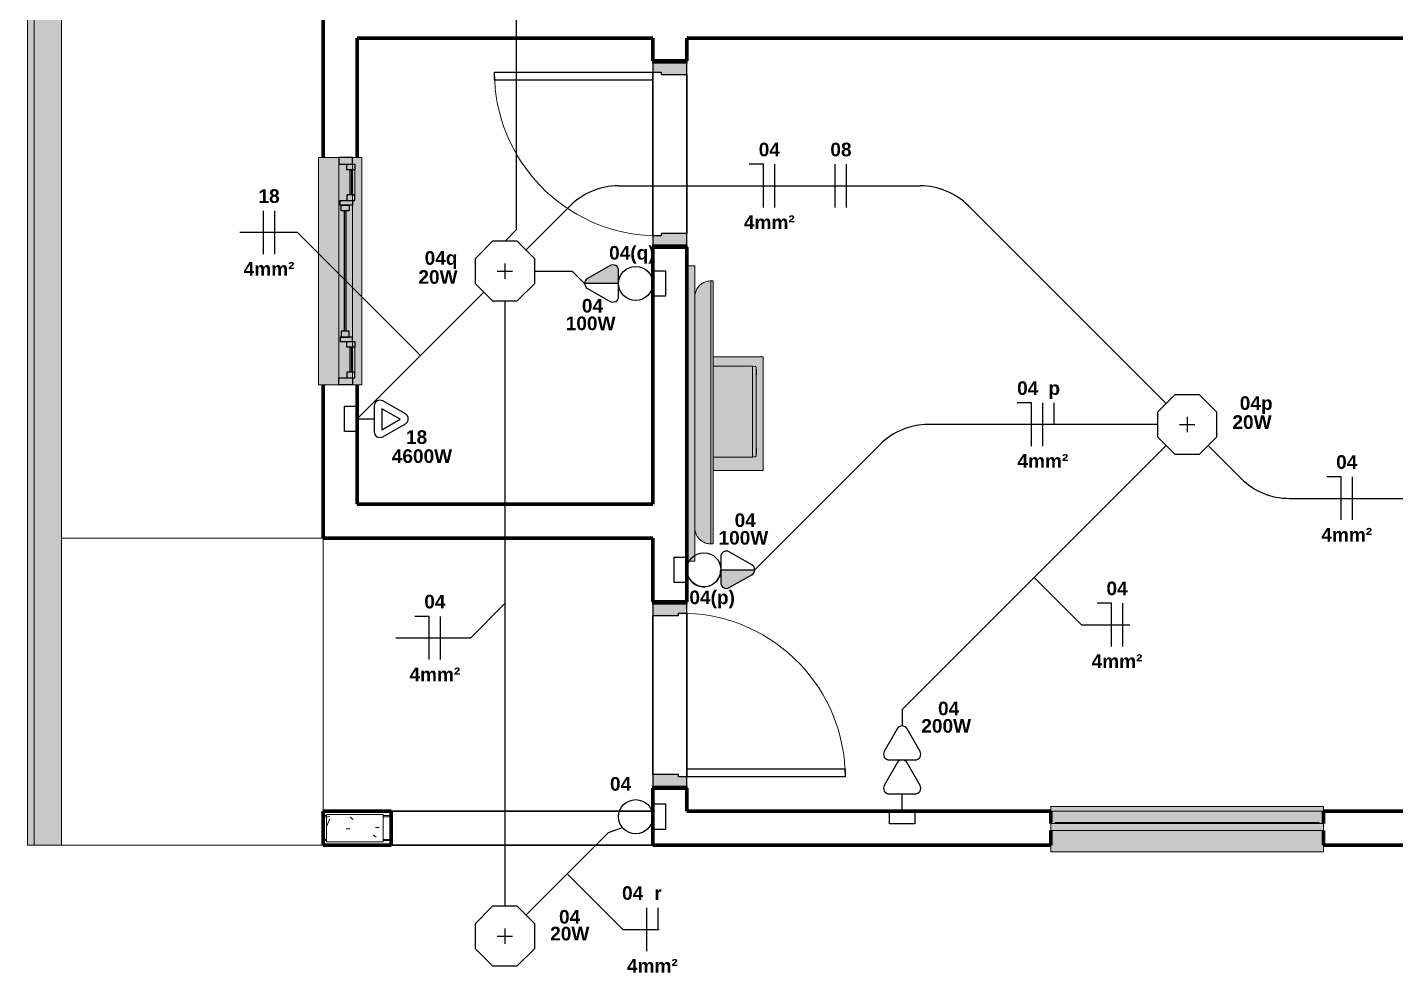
# Model space of a CAD drawing. Extents: x 1450 to 1868, y 82 to 351.
# Drawn here: x 1630.11 to 1636.12, y 184.77 to 188.93 of the extents above; entities that cross this region are included whole.
import ezdxf
from ezdxf.enums import TextEntityAlignment as Align

# ---------------------------------------------------------------- set-up
doc = ezdxf.new("R2010")
doc.units = 0
doc.header["$LTSCALE"] = 0.5
doc.linetypes.add('ELETRODUTO_TETO', pattern=[1000, 1000, 0])
doc.layers.get('0').update_dxf_attribs({"linetype": 'CONTINUOUS'})
for name, color, linetype, lineweight in [('A-DOOR', 31, 'CONTINUOUS', 25), ('A-DOOR-FRAM', 31, 'CONTINUOUS', 9), ('A-FLOR', 192, 'CONTINUOUS', 9), ('A-GLAZ', 151, 'CONTINUOUS', 9), ('A-GLAZ-SILL', 1, 'CONTINUOUS', 9), ('A-WALL', 113, 'CONTINUOUS', 30), ('I-FURN', 30, 'CONTINUOUS', 9), ('S-BEAM', 12, 'CONTINUOUS', 9), ('S-COLS', 52, 'CONTINUOUS', 9)]:
    doc.layers.add(name, color=color, linetype=linetype, lineweight=lineweight)
for name, color, linetype in [('CHUVEIRO ELÉTRICO', 10, 'CONTINUOUS'), ('ELETRODUTO', 7, 'CONTINUOUS'), ('ELETRODUTO_TETO', 2, 'CONTINUOUS'), ('FIACAO', 7, 'CONTINUOUS'), ('Iluminação', 7, 'CONTINUOUS'), ('INDICACAO_BIT_FIACAO', 7, 'CONTINUOUS'), ('INDICACAO_CIRCUITO', 2, 'CONTINUOUS'), ('INDICACAO_INTERRUPTOR_FIA', 2, 'CONTINUOUS'), ('INDICACAO_POTENCIA', 1, 'CONTINUOUS'), ('INTERRUPTORES', 1, 'CONTINUOUS'), ('LINHA_DE_CHAMADA', 7, 'CONTINUOUS'), ('LUMINÁRIAS', 3, 'CONTINUOUS'), ('TOMADAS ABNT', 10, 'CONTINUOUS')]:
    doc.layers.add(name, color=color, linetype=linetype)
doc.styles.add('Arial', font='arialbd.ttf', dxfattribs={"height": 100})

# ---------------------------------------------------------------- blocks, each defined once
blk = doc.blocks.new('*U699', base_point=(576.818, 148.746))
blk.add_line((576.818, 148.556), (576.818, 148.936))
blk = doc.blocks.new('*U700', base_point=(665.55, 144.199))
blk.add_line((665.55, 144.199), (665.55, 144.389))
blk = doc.blocks.new('*U933', base_point=(-30050.08, 33839.29))
at = {"xscale": 50.00000000000001, "yscale": 50.00000000000001, "zscale": 50.00000000000001}
for name, p in [('*U699', (-30052.58, 33839.29)), ('*U700', (-30047.58, 33839.29))]:
    blk.add_blockref(name, p, dxfattribs=at)
blk = doc.blocks.new('*U698', base_point=(608.67, 153.293))
for p, q in [((608.67, 153.483), (608.544, 153.483)), ((608.67, 153.103), (608.67, 153.483))]:
    blk.add_line(p, q)
blk = doc.blocks.new('*U892', base_point=(-29844.75, 33969.62))
at = {"xscale": 50, "yscale": 50, "zscale": 50}
for name, p in [('*U698', (-29847.25, 33969.62)), ('*U699', (-29842.25, 33969.62))]:
    blk.add_blockref(name, p, dxfattribs=at)
blk = doc.blocks.new('*U885', base_point=(-29847.99, 34029.84))
at = {"xscale": 50, "yscale": 50, "zscale": 50}
for name, p in [('*U698', (-29852.99, 34029.84)), ('*U699', (-29847.99, 34029.84)), ('*U700', (-29842.99, 34029.84))]:
    blk.add_blockref(name, p, dxfattribs=at)
blk = doc.blocks.new('*U877', base_point=(-29697.74, 33997.35))
at = {"xscale": 50, "yscale": 50, "zscale": 50, "rotation": 359.9999999999884}
for name, p in [('*U698', (-29700.24, 33997.35)), ('*U699', (-29695.24, 33997.35))]:
    blk.add_blockref(name, p, dxfattribs=at)
blk = doc.blocks.new('*U871', base_point=(-29936.78, 34134.81))
at = {"xscale": 50, "yscale": 50, "zscale": 50}
for p in [(-29939.28, 34134.81), (-29934.28, 34134.81)]:
    blk.add_blockref('*U699', p, dxfattribs=at)
blk = doc.blocks.new('*U870', base_point=(-29968.28, 34134.81))
at = {"xscale": 50, "yscale": 50, "zscale": 50}
for name, p in [('*U698', (-29970.78, 34134.81)), ('*U699', (-29965.78, 34134.81))]:
    blk.add_blockref(name, p, dxfattribs=at)
blk = doc.blocks.new('*U864', base_point=(-30084.53, 33961.09))
at = {"xscale": 50, "yscale": 50, "zscale": 50}
for name, p in [('*U698', (-30087.03, 33961.09)), ('*U699', (-30082.03, 33961.09))]:
    blk.add_blockref(name, p, dxfattribs=at)
blk = doc.blocks.new('*U863', base_point=(-30114.59, 34067.28))
at = {"xscale": 49.99999999999999, "yscale": 49.99999999999999, "zscale": 49.99999999999999}
for p in [(-30117.09, 34067.28), (-30112.09, 34067.28)]:
    blk.add_blockref('*U699', p, dxfattribs=at)
blk = doc.blocks.new('*U832', base_point=(-30004.5, 33965.31))
at = {"linetype": 'ByBlock'}
blk.add_arc((-29997.08, 33965.96), 7.45, 185, 0, dxfattribs=at)
blk = doc.blocks.new('*U831', base_point=(-30062.15, 33903.62))
blk.add_lwpolyline([(-30062.15, 33909.22), (-30062.15, 33898.01), (-30067.75, 33898.01), (-30067.75, 33909.22)], close=True)
blk.add_circle((-30054.65, 33903.62), 7.5)
blk = doc.blocks.new('*U830', base_point=(-30034.53, 34091.89))
at = {"linetype": 'ByBlock'}
blk.add_arc((-30027.03, 34091.89), 7.5, 359.9999999995152, 0, dxfattribs=at)
blk = doc.blocks.new('*U829', base_point=(-30106.84, 33994.23))
blk.add_lwpolyline([(-30106.84, 33999.83), (-30106.84, 33988.62), (-30112.44, 33988.62), (-30112.44, 33999.83)], close=True)
blk.add_circle((-30099.34, 33994.23), 7.5)
blk = doc.blocks.new('*U811', base_point=(-29797.62, 34029.84))
at = {"linetype": 'ByBlock'}
blk.add_lwpolyline([(-29797.62, 34029.84), (-29898.37, 34029.84, 0.198912), (-29919.58, 34021.05), (-29974.67, 33965.96)], format="xyb", dxfattribs=at)
blk = doc.blocks.new('*U810', base_point=(-30071.44, 34097.34))
at = {"linetype": 'ByBlock'}
blk.add_lwpolyline([(-30071.44, 34097.34), (-30054.94, 34097.34), (-30049.49, 34091.89)], dxfattribs=at)
blk = doc.blocks.new('*U762', base_point=(-33475.09, 35665.19))
blk.add_hatch(color=256).paths.add_polyline_path([(-33461.38, 35663.02, 0.269143), (-33460.13, 35665.19), (-33475.09, 35665.19), (-33475.09, 35659.5, 0.575867), (-33471.35, 35657.33)])
for p, q in [((-33461.38, 35667.36), (-33471.35, 35673.06)), ((-33475.09, 35670.89), (-33475.09, 35665.19)), ((-33475.09, 35665.19), (-33475.09, 35659.5)), ((-33475.09, 35665.19), (-33460.13, 35665.19)), ((-33471.35, 35657.33), (-33461.38, 35663.02))]:
    blk.add_line(p, q)
for centre, start, end in [((-33472.59, 35670.89), 60.25512, 180), ((-33462.63, 35665.19), 299.74488, 60.25512), ((-33472.59, 35659.5), 180, 299.74488)]:
    blk.add_arc(centre, 2.5, start, end)
blk = doc.blocks.new('*U533', base_point=(-29775.27, 34020.58))
at = {"linetype": 'ByBlock'}
blk.add_lwpolyline([(-29775.27, 34020.58), (-29760.83, 34006.13, 0.198912), (-29739.61, 33997.35), (-29631.87, 33997.35)], format="xyb", dxfattribs=at)
blk = doc.blocks.new('*U532', base_point=(-29793.79, 34020.58))
at = {"linetype": 'ByBlock'}
blk.add_lwpolyline([(-29793.79, 34020.58), (-29909.86, 33904.51), (-29909.86, 33897.26)], dxfattribs=at)
blk = doc.blocks.new('*U531', base_point=(-30075.27, 34106.59))
at = {"linetype": 'ByBlock'}
blk.add_lwpolyline([(-30075.27, 34106.59), (-30055.85, 34126.02, -0.198912), (-30034.63, 34134.81), (-29901.92, 34134.81, -0.198912), (-29880.71, 34126.02), (-29793.79, 34039.09)], format="xyb", dxfattribs=at)
blk = doc.blocks.new('*U530', base_point=(-30075.27, 33814.09))
at = {"linetype": 'ByBlock'}
blk.add_lwpolyline([(-30075.27, 33814.09), (-30039.03, 33850.33), (-30032.81, 33852.57)], dxfattribs=at)
blk = doc.blocks.new('*U529', base_point=(-30084.53, 34084.25))
at = {"linetype": 'ByBlock'}
blk.add_lwpolyline([(-30084.53, 34084.25), (-30084.53, 33817.93)], dxfattribs=at)
blk = doc.blocks.new('*U528', base_point=(-30093.79, 34088.08))
at = {"linetype": 'ByBlock'}
blk.add_lwpolyline([(-30093.79, 34088.08), (-30149.53, 34032.34)], dxfattribs=at)
blk = doc.blocks.new('*U518', base_point=(-30079.53, 34336.75))
at = {"linetype": 'ByBlock'}
blk.add_lwpolyline([(-30079.53, 34336.75), (-30079.53, 34115.43), (-30084.27, 34110.69), (-30084.27, 34110.43)], dxfattribs=at)
blk = doc.blocks.new('*U510', base_point=(-28939.66, 33418.41))
at = {"layer": 'LUMINÁRIAS'}
blk.add_lwpolyline([(-28952.75, 33423.83), (-28952.75, 33412.99), (-28945.08, 33405.32), (-28934.24, 33405.32), (-28926.57, 33412.99), (-28926.57, 33423.83), (-28934.24, 33431.5), (-28945.08, 33431.5)], close=True, dxfattribs=at)
for points in [[(-28943.03, 33418.41), (-28936.3, 33418.41)], [(-28939.66, 33421.78), (-28939.66, 33415.05)]]:
    blk.add_lwpolyline(points, dxfattribs=at)
blk = doc.blocks.new('*U509', base_point=(-28737.87, 33586.16))
at = {"layer": 'LUMINÁRIAS'}
blk.add_lwpolyline([(-28750.96, 33591.58), (-28750.96, 33580.74), (-28743.3, 33573.07), (-28732.45, 33573.07), (-28724.79, 33580.74), (-28724.79, 33591.58), (-28732.45, 33599.25), (-28743.3, 33599.25)], close=True, dxfattribs=at)
for points in [[(-28741.24, 33586.16), (-28734.51, 33586.16)], [(-28737.87, 33589.52), (-28737.87, 33582.79)]]:
    blk.add_lwpolyline(points, dxfattribs=at)
blk = doc.blocks.new('*U508', base_point=(-29050.58, 33654.13))
at = {"layer": 'LUMINÁRIAS'}
blk.add_lwpolyline([(-29063.67, 33659.55), (-29063.67, 33648.71), (-29056, 33641.04), (-29045.16, 33641.04), (-29037.49, 33648.71), (-29037.49, 33659.55), (-29045.16, 33667.22), (-29056, 33667.22)], close=True, dxfattribs=at)
for points in [[(-29050.58, 33657.49), (-29050.58, 33650.77)], [(-29053.94, 33654.13), (-29047.22, 33654.13)]]:
    blk.add_lwpolyline(points, dxfattribs=at)
blk = doc.blocks.new('*U154', base_point=(-46580.36, 18832.16))
for p, q in [((-46582.53, 18853.36), (-46588.22, 18843.4)), ((-46580.19, 18851.11), (-46584.81, 18843.02)), ((-46575.56, 18843.02), (-46580.19, 18851.11)), ((-46572.5, 18843.4), (-46578.19, 18853.36)), ((-46586.05, 18839.66), (-46580.36, 18839.66)), ((-46584.81, 18843.02), (-46575.56, 18843.02)), ((-46580.36, 18839.66), (-46574.67, 18839.66)), ((-46580.36, 18832.16), (-46580.36, 18839.66))]:
    blk.add_line(p, q)
blk.add_lwpolyline([(-46585.96, 18832.16), (-46574.76, 18832.16), (-46574.76, 18826.56), (-46585.96, 18826.56)], close=True)
for centre, start, end in [((-46580.36, 18852.12), 29.74488, 150.25512), ((-46586.05, 18842.16), 150.25512, 270), ((-46574.67, 18842.16), 270, 29.74488)]:
    blk.add_arc(centre, 2.5, start, end)
blk = doc.blocks.new('*U397', base_point=(-28269.01, 34773.58))
for p, q in [((-28261.51, 34779.28), (-28261.51, 34773.58)), ((-28247.8, 34775.75), (-28257.76, 34781.45)), ((-28246.54, 34779.28), (-28246.54, 34773.58)), ((-28232.84, 34775.75), (-28242.8, 34781.45)), ((-28269.01, 34773.58), (-28261.51, 34773.58)), ((-28261.51, 34773.58), (-28261.51, 34767.89)), ((-28257.76, 34765.72), (-28247.8, 34771.41)), ((-28246.54, 34773.58), (-28246.54, 34767.89)), ((-28242.8, 34765.72), (-28232.84, 34771.41))]:
    blk.add_line(p, q)
blk.add_lwpolyline([(-28269.01, 34779.19), (-28269.01, 34767.98), (-28274.61, 34767.98), (-28274.61, 34779.19)], close=True)
for centre, start, end in [((-28259.01, 34779.28), 60.25512, 180), ((-28244.04, 34779.28), 60.25512, 180), ((-28249.04, 34773.58), 299.74488, 60.25512), ((-28234.08, 34773.58), 299.74488, 60.25512), ((-28259.01, 34767.89), 180, 299.74488), ((-28244.04, 34767.89), 180, 299.74488)]:
    blk.add_arc(centre, 2.5, start, end)
blk = doc.blocks.new('*U387', base_point=(-27993.68, 34619.62))
blk.add_lwpolyline([(-27993.68, 34625.22), (-27993.68, 34614.01), (-27999.29, 34614.01), (-27999.29, 34625.22)], close=True)
blk.add_circle((-27986.18, 34619.62), 7.5)
blk = doc.blocks.new('Estante para sala com TV pronta - Estante para sala com TV pronta-2755573-Planta Baixa')
at = {"layer": 'I-FURN'}
for points in [[(750, 275), (-550, 275), (-550, 245), (750, 245)], [(613.6, 245), (-406.2, 244.6), (-421.7, 242.6), (-439, 235.3), (-453.1, 224.5), (-464.2, 210), (-471.2, 193.1), (-473.6, 175), (683.6, 175), (681.2, 193.1), (674.2, 210), (663.1, 224.5), (648.6, 235.6), (631.7, 242.6)], [(683.6, 175), (-473.6, 175), (-473.6, 164.5), (683.6, 164.5), (683.6, 173.3)], [(350, 164.5), (308.3, 164.5), (307.8, -23.5), (306.4, -24.7), (305.7, -24.6), (305, -23.3), (304.5, -25), (291.4, -25.5), (291, -25.9), (270.1, -25.9), (269.7, -25), (-53.4, -25.5), (-53.8, -25.9), (-74.8, -25.8), (-75.2, -25), (-88.4, -24.6), (-88.9, -24.3), (-89.7, -24.7), (-91, -23.6), (-91.2, -22.9), (-91.7, -8.7), (-91.7, 164.5), (-150, 164.5), (-150, -55.5), (350, -55.5), (350, 154.2)], [(-88.4, 164.5), (-91.7, 164.5), (-91.2, -9), (-88.4, -9), (-88.4, 159.6)], [(305, 164.5), (-88.4, 164.5), (-88.4, -9), (305, -9), (305, 158.1)], [(308.3, 164.5), (305, 164.5), (305.6, -9), (308.3, -9), (308.3, 157.8)], [(-88.4, -11.9), (-91.6, -11.9), (-91.2, -22.9), (-90.6, -24.1), (-89.2, -24.9), (-88.4, -23.3), (-88.4, -11.9)], [(-88.4, -9), (-91.2, -9), (-90.7, -11.9), (-88.4, -11.9), (-88.4, -9.1)], [(305, -9), (-88.4, -9), (-87.8, -11.9), (305, -11.9)], [(305, -11.9), (-88.4, -11.9), (-88.4, -25), (305, -24.6), (305, -15.3)], [(-74.1, -25), (-74.8, -25.1), (-74.3, -25.9), (-74.1, -25.8), (-74.1, -25.1)], [(-54.1, -25), (-74.1, -25), (-74.1, -25.9), (-54.1, -25.9)], [(-53.4, -25), (-54.1, -25), (-53.6, -25.9), (-53.4, -25.5), (-53.4, -25.1)], [(270.8, -25), (270.1, -25), (270.5, -25.9), (270.8, -25.9)], [(290.7, -25), (270.8, -25), (270.8, -25.9), (290.7, -25.9)], [(291.4, -25), (290.7, -25), (291.2, -25.9), (291.4, -25.9)], [(307.9, -9), (305, -9), (305.6, -11.9), (307.9, -11.9), (307.9, -9.7)], [(308.2, -11.9), (305, -11.9), (305.2, -23.5), (306.4, -24.7), (307.8, -23.5), (307.9, -23.4), (308.2, -11.9)]]:
    blk.add_hatch(color=256, dxfattribs=at).paths.add_polyline_path(points, flags=0)
for p, q in [((-550, 275), (750, 275)), ((-550, 275), (-550, 245)), ((750, 245), (-550, 245)), ((750, 245), (750, 275)), ((-473.6, 175), (683.6, 175)), ((-473.6, 175), (-473.6, 164.5)), ((683.6, 175), (-473.6, 175)), ((683.6, 164.5), (-473.6, 164.5)), ((-150, 164.5), (-150, -55.5)), ((-91.7, 164.5), (-91.7, -9)), ((308.3, -9), (308.3, 164.5)), ((350, -55.5), (350, 164.5)), ((683.6, 164.5), (683.6, 175)), ((-150, -55.5), (350, -55.5)), ((-91.7, -9), (-91.7, -11.9)), ((-91.7, -9), (-88.4, -9)), ((-88.4, -9), (-91.7, -9)), ((-88.4, -9), (305, -9)), ((305, -9), (-88.4, -9)), ((-88.4, -25), (305, -25)), ((-75.1, -25), (-75.1, -25.9)), ((-74.1, -25.9), (-75.1, -25.9)), ((-75.1, -25.9), (-74.8, -25.9)), ((-54.1, -25.9), (-74.1, -25.9)), ((-53.1, -25.9), (-54.1, -25.9)), ((-53.4, -25.9), (-53.1, -25.9)), ((-53.1, -25.9), (-53.1, -25)), ((269.8, -25), (269.8, -25.9)), ((270.8, -25.9), (269.8, -25.9)), ((269.8, -25.9), (270.1, -25.9)), ((290.7, -25.9), (270.8, -25.9)), ((291.7, -25.9), (290.7, -25.9)), ((291.4, -25.9), (291.7, -25.9)), ((291.7, -25.9), (291.7, -25)), ((305, -9), (308.3, -9)), ((308.3, -9), (305, -9)), ((308.3, -11.9), (308.3, -9))]:
    blk.add_line(p, q, dxfattribs=at)
at = {"layer": 'I-FURN', "flags": 128}
for points in [[(-91.3, -23.2), (-91.4, -23.1), (-91.4, -22.9), (-91.5, -22.8), (-91.5, -22.7), (-91.6, -22.6), (-91.6, -22.4), (-91.6, -22.3), (-91.6, -22.2), (-91.7, -22), (-91.7, -21.9), (-91.7, -21.8), (-91.7, -21.7)], [(-88.5, -25), (-88.6, -25), (-88.8, -25), (-88.9, -25), (-89, -25)], [(305.7, -25), (305.6, -25), (305.5, -25), (305.3, -25), (305.2, -25), (305.1, -25)], [(308.3, -21.7), (308.3, -21.9), (308.3, -22), (308.3, -22.1), (308.3, -22.3), (308.3, -22.4), (308.2, -22.5), (308.2, -22.6), (308.2, -22.8), (308.1, -22.9), (308.1, -23), (308, -23.1), (308, -23.3)]]:
    blk.add_lwpolyline(points, dxfattribs=at)
at = {"layer": 'I-FURN'}
for points in [[(-403.6, 245), (-406.7, 245), (-412.8, 244.6), (-421.7, 242.8), (-430.4, 239.8), (-437.3, 236.4), (-442.5, 233.2), (-447.5, 229.6), (-452.1, 225.6), (-456.2, 221.1), (-460.1, 216.4), (-464.4, 210.1), (-468.4, 201.8), (-472.4, 190.2), (-473.5, 181.1), (-473.6, 175)], [(613.6, 245), (616.6, 245), (622.7, 244.6), (631.7, 242.8), (640.4, 239.8), (647.3, 236.4), (652.5, 233.2), (657.5, 229.6), (662.1, 225.6), (666.2, 221.1), (670.1, 216.4), (674.4, 210.1), (678.4, 201.8), (682.4, 190.2), (683.6, 181.1), (683.6, 175)]]:
    blk.add_open_spline(points, degree=3, knots=[0, 0, 0, 0, 0.083333, 0.166667, 0.25, 0.333333, 0.375, 0.416667, 0.5, 0.541667, 0.583333, 0.666667, 0.75, 0.833333, 1, 1, 1, 1], dxfattribs=at)
blk = doc.blocks.new('Janela Basculante 02 - Janela Basculante 100x60cm-3075190-Planta Baixa')
at = {"layer": 'A-GLAZ'}
for points in [[(-310, 55), (-310, 65), (-470, 65), (-470, 55), (-449.5, 55)], [(470, 55), (470, 65), (310, 65), (310, 55)], [(500, -5), (500, 55), (-500, 55), (-500, -5), (453.5, -5)]]:
    blk.add_hatch(color=256, dxfattribs=at).paths.add_polyline_path(points, flags=0)
at = {"layer": 'A-GLAZ-SILL'}
h = blk.add_hatch(color=256, dxfattribs=at)
h.paths.add_polyline_path([(500, -95), (500, -5), (-500, -5), (-500, -95), (75.6, -95)], flags=0)
h.paths.add_polyline_path([(500, 55), (500, 95), (-500, 95), (-500, 55), (-470, 55), (-470, 65), (-310, 65), (-310, 55), (310, 55), (310, 65), (470, 65), (470, 55), (472.6, 55)], flags=0)
at = {"layer": 'A-GLAZ', "lineweight": 25}
for p, q in [((-470, 30), (-470, 65)), ((-470, 65), (-445, 65)), ((-445, 65), (-445, 30)), ((-310, 65), (-335, 65)), ((-335, 65), (-335, 30)), ((-310, 30), (-310, 65)), ((310, 30), (310, 65)), ((310, 65), (335, 65)), ((335, 65), (335, 30)), ((470, 65), (445, 65)), ((445, 65), (445, 30)), ((470, 30), (470, 65)), ((-500, 55), (-500, -5)), ((-470, 55), (-500, 55)), ((-470, -5), (-470, 55)), ((-445, 30), (-470, 30)), ((-445, 44), (-445, 51)), ((-445, 51), (-335, 51)), ((-335, 44), (-445, 44)), ((-335, 51), (-335, 44)), ((-335, 30), (-310, 30)), ((-310, 0), (-310, 55)), ((-310, 55), (-290, 55)), ((-290, 55), (-290, 0)), ((-290, 5), (-290, 40)), ((-290, 40), (-265, 40)), ((-265, 5), (-290, 5)), ((-265, 40), (-265, 5)), ((-265, 19), (-265, 26)), ((-265, 26), (265, 26)), ((265, 19), (-265, 19)), ((290, 40), (265, 40)), ((265, 40), (265, 5)), ((265, 26), (265, 19)), ((265, 5), (290, 5)), ((290, 55), (290, 0)), ((310, 55), (290, 55)), ((290, 5), (290, 40)), ((310, 0), (310, 55)), ((335, 30), (310, 30)), ((335, 44), (335, 51)), ((335, 51), (445, 51)), ((445, 44), (335, 44)), ((445, 51), (445, 44)), ((445, 30), (470, 30)), ((470, -5), (470, 55)), ((470, 55), (500, 55)), ((500, 55), (500, -5)), ((-500, -5), (-470, -5)), ((-290, 0), (-310, 0)), ((290, 0), (310, 0)), ((500, -5), (470, -5))]:
    blk.add_line(p, q, dxfattribs=at)
at = {"layer": 'A-GLAZ'}
for p, q in [((-470, 55), (-470, 65)), ((-470, 65), (-310, 65)), ((-310, 65), (-310, 55)), ((310, 65), (470, 65)), ((310, 55), (310, 65)), ((470, 65), (470, 55)), ((-500, -5), (-500, 55)), ((-500, 55), (500, 55)), ((500, 55), (500, -5)), ((500, -5), (-500, -5))]:
    blk.add_line(p, q, dxfattribs=at)
at = {"layer": 'A-GLAZ-SILL'}
for p, q in [((500, 95), (-500, 95)), ((-500, 95), (-500, 55)), ((500, 55), (500, 95)), ((-500, -5), (-500, -95)), ((500, -95), (500, -5)), ((-500, -95), (500, -95))]:
    blk.add_line(p, q, dxfattribs=at)
blk = doc.blocks.new('Meio-Fio - Meio-Fio-3070643-Planta Baixa')
at = {"layer": 'S-BEAM'}
h = blk.add_hatch(dxfattribs=at)
h.set_pattern_fill('FP_11', color=256, style=0, pattern_type=2)
h.set_pattern_definition([(85, (-17580.09, 13258.38), (-65.7933, 413.70855), [16.764, -288.036, 16.764, -1913.636]), (85, (-17580.09, 13258.38), (-65.7933, 413.70855), [-321.564, -288.036, 16.764, -592.836, -1016]), (85, (-17580.09, 13258.38), (-65.7933, 413.70855), [-1219.2, 16.764, -288.036, 16.764, -694.436]), (85, (-17580.09, 13258.38), (-65.7933, 413.70855), [-1540.764, -186.436, 16.764, -491.236]), (205, (-17617.42, 13414.62), (-325.38547, -263.83293), [16.764, -288.036, 16.764, -1913.636]), (205, (-17617.42, 13414.62), (-325.38547, -263.83293), [-321.564, -288.036, 16.764, -592.836, -1016]), (205, (-17617.42, 13414.62), (-325.38547, -263.83293), [-1219.2, 16.764, -288.036, 16.764, -694.436]), (205, (-17617.42, 13414.62), (-325.38547, -263.83293), [-1540.764, -186.436, 16.764, -491.236]), (325, (-17815.42, 13482.94), (391.17876, -149.8756), [16.764, -288.036, 16.764, -1913.636]), (325, (-17815.42, 13482.94), (391.17876, -149.8756), [-321.564, -288.036, 16.764, -592.836, -1016]), (325, (-17815.42, 13482.94), (391.17876, -149.8756), [-1219.2, 16.764, -288.036, 16.764, -694.436]), (325, (-17815.42, 13482.94), (391.17876, -149.8756), [-1540.764, -186.436, 16.764, -491.236])])
h.paths.add_polyline_path([(6130, 30), (6130, 150), (-6130, 150), (-6130, 30), (4518.8, 30)], flags=0)
h = blk.add_hatch(dxfattribs=at)
h.set_pattern_fill('FP_12', color=256, style=0, pattern_type=2)
h.set_pattern_definition([(33.915, (-17580.094, 808.14), (42.32873, 101.07995), [6.855, -117.775, 6.855, -782.466]), (33.915, (-17580.094, 808.14), (42.32873, 101.07995), [-131.484, -117.775, 6.855, -242.405, -415.432]), (33.915, (-17580.094, 808.14), (42.32873, 101.07995), [-498.518, 6.855, -117.775, 6.855, -283.948]), (33.915, (-17580.094, 808.14), (42.32873, 101.07995), [-630.002, -76.232, 6.855, -200.861]), (182.49, (-17576.167, 847.09), (-382.092265, -41.650331), [16.516, -283.783, -1901.899]), (182.49, (-17576.167, 847.09), (-382.092265, -41.650331), [-300.3, 16.516, -283.783, -1601.599]), (182.49, (-17576.167, 847.09), (-382.092265, -41.650331), [-600.6, 16.516, -584.083, -1000.999]), (182.49, (-17576.167, 847.09), (-382.092265, -41.650331), [-1201.199, 16.516, -283.783, -700.7]), (182.49, (-17576.167, 847.09), (-382.092265, -41.650331), [-1501.499, 16.516, -183.683, -500.5]), (182.49, (-17576.167, 847.09), (-382.092265, -41.650331), [-1701.699, 16.516, -483.983]), (343.967, (-17750.073, 875.403), (339.76319, -59.43227), [11.25, -193.297, -1295.463]), (343.967, (-17750.073, 875.403), (339.76319, -59.43227), [-204.547, 11.25, -193.297, -1090.916]), (343.967, (-17750.073, 875.403), (339.76319, -59.43227), [-409.093, 11.25, -397.843, -681.822]), (343.967, (-17750.073, 875.403), (339.76319, -59.43227), [-818.187, 11.25, -193.297, -477.276]), (343.967, (-17750.073, 875.403), (339.76319, -59.43227), [-1022.734, 11.25, -125.114, -340.911]), (343.967, (-17750.073, 875.403), (339.76319, -59.43227), [-1159.098, 11.25, -329.661])])
h.paths.add_polyline_path([(6130, 0), (6130, 30), (-6130, 30), (-6130, 0), (6127.4, 0)], flags=0)
for p, q in [((6130, 150), (-6130, 150)), ((6130, 150), (6130, 30)), ((-6130, 30), (6130, 30)), ((6130, 30), (6130, 0)), ((-6130, 0), (6130, 0))]:
    blk.add_line(p, q, dxfattribs=at)
blk = doc.blocks.new('Porta Simples de Abrir - 70x210cm - Marco de Madeira-3450791-Planta Baixa')
at = {"layer": 'A-DOOR-FRAM', "lineweight": 25}
h = blk.add_hatch(color=256, dxfattribs=at)
h.paths.add_polyline_path([(-400, -75), (-350, -75), (-350, 38), (-360, 38), (-360, 75), (-400, 75), (-400, -55.9)], flags=0)
h.paths.add_polyline_path([(350, -75), (400, -75), (400, 75), (360, 75), (359.9, 38), (350, 38), (350, -49.8)], flags=0)
at = {"layer": 'A-DOOR'}
for p, q in [((325, 75), (325, 771)), ((325, 771), (360, 771)), ((360, 771), (360, 75)), ((360, 75), (-360, 75)), ((360, 75), (325, 75)), ((-350, -75), (350, -75))]:
    blk.add_line(p, q, dxfattribs=at)
at = {"layer": 'A-DOOR', "lineweight": 9}
blk.add_arc((360, 50.9), 720.1, 90, 178.07863, dxfattribs=at)
at = {"layer": 'A-DOOR-FRAM', "lineweight": 25}
for p, q in [((-360, 75), (-400, 75)), ((-400, 75), (-400, -75)), ((-360, 38), (-360, 75)), ((360, 75), (360, 38)), ((400, 75), (360, 75)), ((400, -75), (400, 75)), ((-350, 38), (-360, 38)), ((-350, -75), (-350, 38)), ((360, 38), (350, 38)), ((350, 38), (350, -75)), ((-400, -75), (-350, -75)), ((350, -75), (400, -75))]:
    blk.add_line(p, q, dxfattribs=at)
blk = doc.blocks.new('Janela 2 Folhas Metalon - Janela 2 Folhas Metalon-3066233-Planta Baixa')
at = {"layer": 'A-GLAZ'}
h = blk.add_hatch(color=256, dxfattribs=at)
h.paths.add_polyline_path([(-600, -75), (600, -75), (600, -20), (580, -20), (579.6, -25), (-580, -25), (-580, -20), (-600, -20), (-600, -74)], flags=0)
h.paths.add_polyline_path([(-600, 10), (600, 10), (600, 105), (-600, 105), (-600, 40)], flags=0)
for points in [[(-600, -20), (600, -20), (600, 10), (-600, 10)], [(-580, -25), (0, -25), (0, -20), (-580, -20), (-580, -21.7)], [(0, -25), (580, -25), (580, -20), (0, -20), (0, -22.5)], [(-600, -95), (600, -95), (599.9, -75), (-600, -75)]]:
    blk.add_hatch(color=256, dxfattribs=at).paths.add_polyline_path(points, flags=0)
for p, q in [((600, 105), (-600, 105)), ((-600, 105), (-600, 75)), ((600, 75), (600, 105)), ((-600, 10), (600, 10)), ((-600, 10), (-600, -20)), ((600, -20), (600, 10)), ((600, -20), (-600, -20)), ((-580, -20), (-580, -25)), ((0, -25), (-580, -25)), ((0, -20), (0, -25)), ((0, -25), (0, -20)), ((580, -25), (0, -25)), ((580, -25), (580, -20)), ((600, -75), (-600, -75)), ((-600, -75), (-600, -95)), ((-600, -95), (600, -95)), ((600, -95), (600, -75))]:
    blk.add_line(p, q, dxfattribs=at)
blk = doc.blocks.new('Pilar Retangular de Concreto - 12x30 cm-3076237-Planta Baixa')
at = {"layer": 'S-COLS'}
h = blk.add_hatch(dxfattribs=at)
h.set_pattern_fill('FP_7', color=256, style=0, pattern_type=2)
h.set_pattern_definition([(135, (-23635.1, 11818.38), (63.5137, 360.203), [38.1, -419.1]), (80, (-23635.1, 11818.38), (-386.8025, -36.914), [30.48, -335.28]), (185.451, (-23629.8, 11848.4), (-323.287, 323.2915), [32.38, -356.18]), (131.184, (-23736.3, 11827.23), (131.018, 532.767), [57.15, -628.65]), (181.636, (-23725.4, 11871.63), (-451.59, 516.128), [48.57, -534.27]), (76.184, (-23736.3, 11827.23), (-451.585, 516.132), [45.72, -502.92]), (106, (-23706.58, 11875.62), (230.1803, 284.2486), [38.1, -419.1]), (51, (-23706.58, 11875.62), (-356.2015, 155.2396), [30.48, -335.28]), (156.451, (-23687.4, 11899.3), (-126.018, 439.4897), [32.38, -356.18]), (122.5, (-23635.1, 11818.38), (-167.9283, 20.89206), [16.764, -314.452, 16.764, -660.146]), (122.5, (-23635.1, 11818.38), (-167.9283, 20.89206), [-347.98, -323.596, 16.764, -319.786]), (92.5, (-23635.1, 11818.38), (-187.9517, 150.593), [16.764, -177.292, 16.764, -435.102]), (92.5, (-23635.1, 11818.38), (-187.9517, 150.593), [-210.82, -306.832, 16.764, -111.506]), (52.5, (-23644.97, 11705.52), (35.0498, 269.1512), [16.764, -110.236, 16.764, -905.256]), (52.5, (-23644.97, 11705.52), (35.0498, 269.1512), [-143.764, -379.476, 16.764, -509.016]), (42.5, (-23649.4, 11654.92), (-24.8387, 299.5633), [16.764, -148.336, 16.764, -246.38, -373.38]), (42.5, (-23649.4, 11654.92), (-24.8387, 299.5633), [-428.244, 16.764, -356.616])])
h.paths.add_polyline_path([(60, -125), (60, 125), (-60, 125), (-60, -125)], flags=0)
for p, q in [((60, 125), (-60, 125)), ((-60, 125), (-60, -125)), ((60, -125), (60, 125)), ((-60, -125), (60, -125))]:
    blk.add_line(p, q, dxfattribs=at)
blk = doc.blocks.new('Apartamento01')
at = {"layer": 'A-WALL', "lineweight": 70}
for p, q in [((68.42, -782.01), (80.4, -918.99)), ((235.22, -852.74), (673.54, -814.4)), ((90.77, -865.38), (220.27, -854.05)), ((220.27, -854.05), (221.15, -864.01)), ((236.09, -862.71), (235.22, -852.74)), ((95.34, -917.68), (90.77, -865.38)), ((221.15, -864.01), (236.09, -862.71)), ((243.23, -944.39), (228.29, -945.7)), ((256.83, -1099.8), (243.23, -944.39)), ((228.29, -945.7), (238.14, -1058.27)), ((89.12, -1018.61), (95, -1085.85)), ((108.64, -1069.6), (104.06, -1017.3)), ((238.14, -1058.27), (108.64, -1069.6)), ((95, -1085.85), (239.45, -1073.21)), ((239.45, -1073.21), (241.89, -1101.11)), ((241.89, -1101.11), (256.83, -1099.8)), ((703.18, -1153.1), (543.78, -1167.05)), ((543.78, -1167.05), (544.26, -1172.53)), ((545.09, -1181.99), (745.82, -1164.43)), ((424.24, -1177.51), (264.85, -1191.45)), ((424.72, -1182.98), (424.24, -1177.51)), ((544.52, -1175.51), (545.09, -1181.99)), ((263.98, -1181.49), (249.04, -1182.8)), ((249.04, -1182.8), (251.21, -1207.7)), ((264.85, -1191.45), (263.98, -1181.49)), ((425.55, -1192.45), (424.98, -1185.97)), ((251.21, -1207.7), (425.55, -1192.45)), ((135.34, -1202.78), (105.46, -1205.4)), ((136.65, -1217.72), (135.34, -1202.78)), ((105.46, -1205.4), (106.77, -1220.34)), ((106.77, -1220.34), (136.65, -1217.72))]:
    blk.add_line(p, q, dxfattribs=at)
at = {"layer": 'A-WALL'}
for p, q in [((221.23, -865.01), (221.15, -864.01)), ((236.09, -862.71), (236.18, -863.7)), ((227.86, -940.72), (221.58, -868.99)), ((236.61, -868.68), (242.71, -938.42)), ((243.15, -943.4), (243.23, -944.39)), ((228.29, -945.7), (228.2, -944.71)), ((256.83, -1099.8), (256.92, -1100.8)), ((241.98, -1102.1), (241.89, -1101.11)), ((257.27, -1104.78), (263.54, -1176.51)), ((248.51, -1176.82), (242.41, -1107.09)), ((249.04, -1182.8), (248.95, -1181.8)), ((263.89, -1180.49), (263.98, -1181.49)), ((135.34, -1202.78), (249.91, -1192.76)), ((251.21, -1207.7), (136.65, -1217.72))]:
    blk.add_line(p, q, dxfattribs=at)
at = {"layer": 'A-WALL', "lineweight": 9}
for p, q in [((94.93, -1083.85), (94.83, -1083.86)), ((135.35, -1202.88), (105.47, -1205.5)), ((107.13, -1207.26), (105.63, -1207.39)), ((107.17, -1207.76), (105.68, -1207.89)), ((135.52, -1204.77), (132.03, -1205.08)), ((135.56, -1205.27), (132.08, -1205.58)), ((253.21, -1207.53), (253.2, -1207.43)), ((136.43, -1215.23), (132.95, -1215.54)), ((108.04, -1217.72), (106.55, -1217.85)), ((108.09, -1218.22), (106.59, -1218.35)), ((136.64, -1217.62), (106.76, -1220.24)), ((136.48, -1215.73), (132.99, -1216.04))]:
    blk.add_line(p, q, dxfattribs=at)

msp = doc.modelspace()

# ---------------------------------------------------------------- linework, layer by layer
at = {"layer": 'A-FLOR'}
for p, q in [((1631.406, 186.6823), (1630.256, 186.6823)), ((1631.406, 185.4823), (1631.406, 186.6823)), ((1630.256, 185.3323), (1631.406, 185.3323))]:
    msp.add_line(p, q, dxfattribs=at)
at = {"layer": 'LINHA_DE_CHAMADA'}
for points in [[(1631.8347, 187.486), (1631.2937, 188.027), (1631.0398, 188.027)], [(1634.533, 186.5093), (1634.7408, 186.3015), (1634.9542, 186.3015)], [(1632.206, 186.3948), (1632.0544, 186.2432), (1631.7261, 186.2432)], [(1632.4797, 185.206), (1632.7243, 184.9615), (1632.8843, 184.9615)]]:
    msp.add_lwpolyline(points, dxfattribs=at)

# ---------------------------------------------------------------- block references
at = {"layer": 'A-DOOR'}
for p, xscale, yscale, zscale, rotation in [((1632.931, 188.3723), 0.00100000000000115, 0.00100000000000115, 0.00100000000000115, 89.99999999999113), ((1632.931, 185.9923), 0.001000000000001151, 0.001000000000001151, 0.001000000000001151, 269.9999999999909)]:
    msp.add_blockref('Porta Simples de Abrir - 70x210cm - Marco de Madeira-3450791-Planta Baixa', p, dxfattribs=dict(at, xscale=xscale, yscale=yscale, zscale=zscale, rotation=rotation))
at = {"layer": 'A-GLAZ'}
for name, p, xscale, yscale, zscale, rotation in [('Janela Basculante 02 - Janela Basculante 100x60cm-3075190-Planta Baixa', (1631.481, 187.8573), 0.00100000000000115, 0.00100000000000115, 0.00100000000000115, 269.9999999999911), ('Janela 2 Folhas Metalon - Janela 2 Folhas Metalon-3066233-Planta Baixa', (1635.206, 185.4073), 0.001000000000001151, 0.001000000000001151, 0.001000000000001151, 179.9999999999908)]:
    msp.add_blockref(name, p, dxfattribs=dict(at, xscale=xscale, yscale=yscale, zscale=zscale, rotation=rotation))
at = {"layer": 'A-WALL', "xscale": 0.01000000108748102, "yscale": 0.01000000108748102, "zscale": 0.01000000108748102, "rotation": 354.9999999999916}
msp.add_blockref('Apartamento01', (1631.406, 197.5823), dxfattribs=at)
at = {"layer": 'CHUVEIRO ELÉTRICO', "xscale": 0.01000000108748102, "yscale": 0.01000000108748102, "zscale": 0.01000000108748102, "rotation": 269.9999999990339}
msp.add_blockref('*U154', (1631.556, 187.2073), dxfattribs=at)
at = {"layer": 'ELETRODUTO', "linetype": 'ELETRODUTO_TETO', "xscale": 0.01000000108748102, "yscale": 0.01000000108748102, "zscale": 0.01000000108748102}
msp.add_blockref('*U830', (1632.706, 187.8028), dxfattribs=at)
at = {"layer": 'ELETRODUTO_TETO', "linetype": 'ELETRODUTO_TETO', "xscale": 0.01000000108748102, "yscale": 0.01000000108748102, "zscale": 0.01000000108748102}
for name, p in [('*U518', (1632.256, 190.2514)), ('*U531', (1632.2985, 187.9498)), ('*U810', (1632.3369, 187.8573)), ('*U528', (1632.1134, 187.7647)), ('*U529', (1632.206, 187.7264)), ('*U811', (1635.0751, 187.1823)), ('*U532', (1635.1134, 187.0897)), ('*U533', (1635.2985, 187.0897)), ('*U530', (1632.2985, 185.0248))]:
    msp.add_blockref(name, p, dxfattribs=at)
at = {"layer": 'FIACAO', "xscale": 0.01000000108748102, "yscale": 0.01000000108748102, "zscale": 0.01000000108748102}
for name, p in [('*U870', (1633.3685, 188.232)), ('*U871', (1633.6835, 188.232)), ('*U863', (1631.1687, 188.027)), ('*U885', (1634.5713, 187.1823)), ('*U877', (1635.9075, 186.8574)), ('*U892', (1634.8975, 186.3015)), ('*U864', (1631.8978, 186.2432)), ('*U933', (1632.8543, 184.9615))]:
    msp.add_blockref(name, p, dxfattribs=at)
at = {"layer": 'I-FURN', "xscale": 0.001000000000001151, "yscale": 0.001000000000001151, "zscale": 0.001000000000001151, "rotation": 89.999999999991}
msp.add_blockref('Estante para sala com TV pronta - Estante para sala com TV pronta-2755573-Planta Baixa', (1633.286, 187.1306), dxfattribs=at)
at = {"layer": 'Iluminação', "xscale": 0.01000000108748102, "yscale": 0.01000000108748102, "zscale": 0.01000000108748102}
for name, p in [('*U508', (1632.206, 187.8573)), ('*U509', (1635.206, 187.1823)), ('*U510', (1632.206, 184.9323))]:
    msp.add_blockref(name, p, dxfattribs=at)
at = {"layer": 'INTERRUPTORES', "xscale": 0.01000000108748102, "yscale": 0.01000000108748102, "zscale": 0.01000000108748102, "rotation": 180}
msp.add_blockref('*U829', (1632.856, 187.8028), dxfattribs=at)
at = {"layer": 'INTERRUPTORES', "xscale": 0.01000000108748102, "yscale": 0.01000000108748102, "zscale": 0.01000000108748102}
msp.add_blockref('*U831', (1633.006, 186.5435), dxfattribs=at)
at = {"layer": 'INTERRUPTORES', "linetype": 'ELETRODUTO_TETO', "xscale": 0.01000000108748102, "yscale": 0.01000000108748102, "zscale": 0.01000000108748102}
msp.add_blockref('*U832', (1633.0062, 186.537), dxfattribs=at)
at = {"layer": 'S-BEAM', "xscale": 0.001000000000001151, "yscale": 0.001000000000001151, "zscale": 0.001000000000001151, "rotation": 269.9999999999909}
msp.add_blockref('Meio-Fio - Meio-Fio-3070643-Planta Baixa', (1630.106, 191.4623), dxfattribs=at)
at = {"layer": 'S-COLS', "xscale": 0.001000000000001151, "yscale": 0.001000000000001151, "zscale": 0.001000000000001151, "rotation": 269.9999999999912}
msp.add_blockref('Pilar Retangular de Concreto - 12x30 cm-3076237-Planta Baixa', (1631.546, 185.4073), dxfattribs=at)
at = {"layer": 'TOMADAS ABNT', "xscale": 0.01000000108748102, "yscale": 0.01000000108748102, "zscale": 0.01000000108748102}
for name, p, rotation in [('*U762', (1632.706, 187.8028), 180), ('*U397', (1633.9527, 185.4823), 89.9999999999959), ('*U387', (1632.856, 185.4573), 180.0000000061783)]:
    msp.add_blockref(name, p, dxfattribs=dict(at, rotation=rotation))
msp.add_blockref('*U762', (1633.155, 186.5435), dxfattribs=at)

# ---------------------------------------------------------------- texts
at = {"layer": 'INDICACAO_BIT_FIACAO', "style": 'Arial'}
for p in [(1633.3685, 188.102), (1631.1687, 187.897), (1634.5713, 187.0523), (1635.9075, 186.7274), (1634.8975, 186.1715), (1631.8978, 186.1132), (1632.8543, 184.8315)]:
    msp.add_text('4mm²', height=0.06, dxfattribs=at).set_placement(p, align=Align.TOP_CENTER)
at = {"layer": 'INDICACAO_CIRCUITO', "style": 'Arial'}
for s, p in [('04', (1633.3685, 188.362)), ('08', (1633.6835, 188.362)), ('18', (1631.1687, 188.157)), ('04', (1634.5047, 187.3123)), ('04', (1635.9075, 186.9874)), ('04', (1634.8975, 186.4315)), ('04', (1631.8978, 186.3732)), ('04', (1632.7676, 185.0915))]:
    msp.add_text(s, height=0.06, dxfattribs=at).set_placement(p, align=Align.CENTER)
for s, p in [('04(q)', (1632.6639, 187.9077)), ('04q', (1631.8528, 187.8849)), ('04', (1632.5442, 187.6749)), ('04p', (1635.4371, 187.2466)), ('18', (1631.7708, 187.0969)), ('04', (1633.216, 186.7316)), ('04(p)', (1633.017, 186.3922)), ('04', (1634.1104, 185.9034)), ('04', (1632.6679, 185.5718)), ('04', (1632.4438, 184.9871))]:
    msp.add_text(s, height=0.06, dxfattribs=at).set_placement(p)
at = {"layer": 'INDICACAO_INTERRUPTOR_FIA', "style": 'Arial'}
for s, p in [('p', (1634.6213, 187.3123)), ('r', (1632.8793, 185.0915))]:
    msp.add_text(s, height=0.06, dxfattribs=at).set_placement(p, align=Align.CENTER)
at = {"layer": 'INDICACAO_POTENCIA', "style": 'Arial'}
for s, p in [('20W', (1631.8254, 187.8012)), ('100W', (1632.4733, 187.5973)), ('20W', (1635.4049, 187.1631)), ('4600W', (1631.7082, 187.0133)), ('100W', (1633.1451, 186.654)), ('200W', (1634.0368, 185.8268)), ('20W', (1632.4049, 184.9131))]:
    msp.add_text(s, height=0.06, dxfattribs=at).set_placement(p)

doc.saveas('drawing.dxf')
